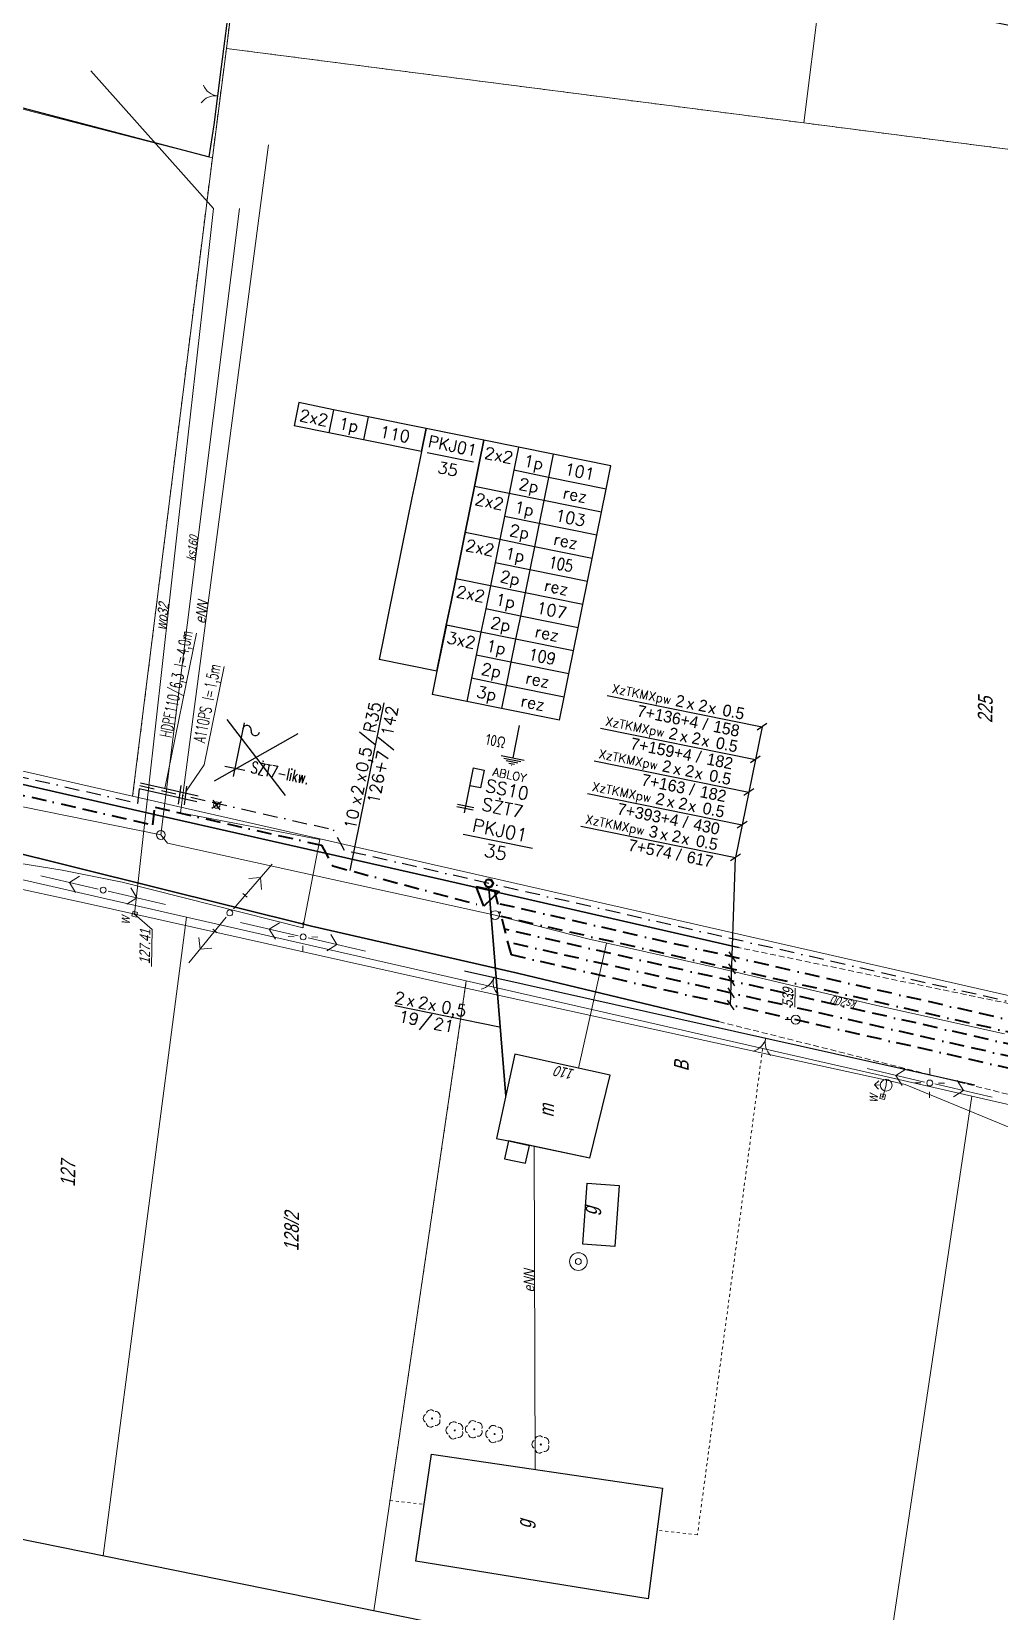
# Model space of a CAD drawing. Header units: millimetres. Extents: x 4848043 to 9699780, y 5827542 to 11659147.
# Drawn here: x 4850053.9 to 4850218.1, y 5829350.4 to 5829618.3 of the extents above; entities that cross this region are included whole.
import ezdxf
from ezdxf.enums import TextEntityAlignment as Align
from ezdxf.lldxf.tags import DXFTag

# ---------------------------------------------------------------- set-up
doc = ezdxf.new("R2010")
doc.units = ezdxf.units.MM
doc.header["$MEASUREMENT"] = 0
for name, pattern in [('0', [0]), ('BORDER', [1.75, 0.5, -0.25, 0.5, -0.25, 0, -0.25]), ('GUZ', [1, 0.5, -0.5]), ('KOJ', [0]), ('KOU', [1.5, 1, -0.5]), ('UPE', [0]), ('UPW', [0])]:
    doc.linetypes.add(name, pattern=pattern)
doc.layers.get('0').update_dxf_attribs({"lineweight": 18})
for name, color, linetype, lineweight in [('EADTD_T_0', 7, '0', 18), ('EBUOA_T_1', 251, '0', 25), ('EBUPP_L_3', 6, '0', 25), ('EDZPD_L_0', 251, '0', 18), ('EDZTD_T_0', 7, '0', 25), ('EUZOU_T_0', 251, '0', 18), ('EUZPU_L_4', 251, 'GUZ', 18), ('SDRPK_L_0', 7, '0', 35), ('SDRPK_L_1', 7, 'KOU', 18), ('SZNPM_T_0', 251, '0', 18), ('SZOPO_T_0', 251, '0', 18), ('SZZPZ_T_0', 251, '0', 15), ('TEL kable doziemne proj.', 32, 'BORDER', 30), ('TEL rury', 6, 'Continuous', 30), ('TEL rury opis', 6, 'Continuous', 20), ('TES kable doziemne proj.', 4, 'BORDER', 40), ('TES kable napow. proj.', 241, 'LIN_NAPOW_PROJ', 35), ('TES zakończenia projektowane', 4, 'Continuous', 40), ('UEEOO_T_0', 251, '0', 18), ('UEEPA_T_2', 251, '0', 18), ('UEEPA_T_6', 250, '0', 18), ('UEEPON_L_0', 14, 'UPE', 18), ('UKKOO_T_2', 7, '0', 18), ('UKKPA_T_4', 251, '0', 18), ('UKKPOR_L_0', 36, '0', 18), ('UTTPA_T_2', 34, '0', 18), ('UWWOA_T_0', 251, '0', 18), ('UWWOO_T_0', 251, '0', 18), ('UWWPA_T_0', 251, '0', 18), ('UWWPO_L_0', 162, 'UPW', 18), ('UZB słupy telefoniczne', 32, 'Continuous', 30)]:
    doc.layers.add(name, color=color, linetype=linetype, lineweight=lineweight)
doc.layers.add('Kanaliza', color=36, linetype='DASHEDX2', lineweight=18, plot=False)
doc.layers.add('RYS layout', color=7, linetype='Continuous', lineweight=30, plot=False)
for name, color, linetype in [('OPIS_KABLA', 30, 'Continuous'), ('OPIS_RURY', 6, 'Continuous'), ('RURY-ISTN', 6, 'Continuous'), ('SZOPO_L_0', 251, 'BGS'), ('TES opisy kabli abon.', 30, 'Continuous'), ('TES opisy kabli rozdz.', 30, 'Continuous'), ('TES opisy zakończeń', 30, 'Continuous'), ('TES rury', 6, 'Continuous'), ('TES słup. PD', 6, 'Continuous'), ('TES zakończenia likwidowane', 9, 'Continuous')]:
    doc.layers.add(name, color=color, linetype=linetype)
doc.styles.add('ROMANS', font='simplex.shx')
doc.styles.add('SIMPLEX', font='simplex.shx', dxfattribs={"width": 0.8, "height": 1.5})
doc.styles.get("Standard").update_dxf_attribs({"font": 'txt', "width": 0.8, "oblique": 15})
doc.linetypes.add('BGS', pattern='A,2.5,[133,ltypeshp.shx,S=0.2,R=0,X=0,Y=0],2.5', length=5)
tags = doc.linetypes.add('DASHEDX2', pattern=[38.1, 25.4, -12.7]).pattern_tags.tags
tags[6:7] = [DXFTag(74, 4), DXFTag(75, 0), DXFTag(340, '0'), DXFTag(46, 1.0), DXFTag(50, 0.0), DXFTag(44, 0.0), DXFTag(45, 0.0)]
tags[4:5] = [DXFTag(74, 4), DXFTag(75, 0), DXFTag(340, '0'), DXFTag(46, 1.0), DXFTag(50, 0.0), DXFTag(44, 0.0), DXFTag(45, 0.0)]
doc.linetypes.add('LIN_NAPOW_PROJ', pattern='A,0.0001,-0.4,[136,l_napow.shx,S=0.1,R=0,X=-0.4,Y=0],-0.2,[137,l_napow.shx,S=0.1,R=0,X=-0.2,Y=0],-0.2', length=0.8001)

# ---------------------------------------------------------------- blocks, each defined once
blk = doc.blocks.new('OSM')
at = {"color": 0}
blk.add_line((0, 0.375), (0, 0.875), dxfattribs=at)
blk.add_circle((0, 0), 0.375, dxfattribs=at)
blk = doc.blocks.new('BGB')
at = {"color": 0}
for centre, start, end in [((-1.5, 0.021), 0, 60.404), ((1.5, 0.021), 120, 180.404)]:
    blk.add_arc(centre, 1.5, start, end, dxfattribs=at)
blk = doc.blocks.new('DLI')
at = {"color": 0}
blk.add_circle((0, 0), 0.045, dxfattribs=at)
for centre, start, end in [((-0.357, 0.116), 102.488, 221.918), ((0, 0.375), 30.487, 149.918), ((0.357, 0.116), -41.514, 77.916), ((-0.22, -0.303), 174.489, 293.916), ((0.22, -0.303), -113.512, 5.915)]:
    blk.add_arc(centre, 0.375, start, end, dxfattribs=at)
blk = doc.blocks.new('PNN')
at = {"color": 0}
for p, q in [((0.4395, 0.01539), (5.4395, 0.01539)), ((2.9395, 0.01539), (2.2324, 0.72249)), ((2.9395, 0.01539), (2.2324, -0.69171))]:
    blk.add_line(p, q, dxfattribs=at)
blk = doc.blocks.new('LAT')
at = {"color": 0}
for p, q in [((-1.24191, 0.008155), (-0.74191, 0.008155)), ((0.00809, 0.758155), (0.00809, 1.258155)), ((0.75809, 0.008155), (1.25809, 0.008155)), ((0.00809, -0.741845), (0.00809, -1.241845))]:
    blk.add_line(p, q, dxfattribs=at)
blk = doc.blocks.new('SLS')
at = {"color": 0}
blk.add_circle((0, 0), 0.25, dxfattribs=at)
blk.add_circle((0, 0), 0.25, dxfattribs=at)
blk = doc.blocks.new('PSN')
at = {"color": 0}
for p, q in [((1.97572, 0.247525), (1.97572, -0.252475)), ((3.97572, -0.002475), (3.26862, 0.704625)), ((0.47572, -0.002475), (5.47572, -0.002475)), ((3.97572, -0.002475), (3.26862, -0.709575))]:
    blk.add_line(p, q, dxfattribs=at)
blk = doc.blocks.new('UKK')
at = {"color": 0}
blk.add_circle((0, 0), 0.375, dxfattribs=at)
blk = doc.blocks.new('ZAS')
at = {"color": 0}
for p, q in [((0.2, 0.2), (-0.2, 0.2)), ((-0.2, 0.2), (-0.2, -0.2)), ((0.2, -0.2), (0.2, 0.2)), ((-0.2, -0.2), (0.2, -0.2))]:
    blk.add_line(p, q, dxfattribs=at)
blk.add_circle((0, 0), 0.045, dxfattribs=at)
blk = doc.blocks.new('HYP')
at = {"color": 0}
for p, q in [((0, 1), (-0.35355, 0.64645)), ((0, 0.5), (0, 1)), ((0, 1), (0.35355, 0.64645))]:
    blk.add_line(p, q, dxfattribs=at)
blk.add_circle((0, 0), 0.5, dxfattribs=at)
blk = doc.blocks.new('STD')
at = {"color": 0}
for radius in [0.75, 0.25]:
    blk.add_circle((0, 0), radius, dxfattribs=at)
blk = doc.blocks.new('TR-SL1')
blk.add_circle((0, 0), 0.5)
blk = doc.blocks.new('KBR-SL1P')
for p, q in [((0, 0), (-1, 1.48)), ((-1, 1.48), (1, 1.48)), ((1, 1.48), (0, 0))]:
    blk.add_line(p, q)
blk.add_circle((0, 1.98), 0.35)
blk = doc.blocks.new('KB-RZP')
at = {"style": 'SIMPLEX'}
for s, p in [('/', (0.5, 0.39)), ('x', (-4.75, 0.25)), ('x', (-2.78, 0.25))]:
    blk.add_text(s, height=1, dxfattribs=at).set_placement(p)
at = {"style": 'SIMPLEX', "flags": 1}
blk.add_attdef('TYP-KAB', text='', height=0.5, dxfattribs=at).set_placement((-8.41, 0.25), align=Align.RIGHT)
at = {"style": 'SIMPLEX'}
for tag, p in [('POJ-KAB', (-5.16, 0.25)), ('DL-KAB', (0.19, -1.25))]:
    blk.add_attdef(tag, text='', height=1, dxfattribs=at).set_placement(p, align=Align.RIGHT)
for tag, p in [('KONS-KAB', (-3.5, 0.25)), ('SR-ZYL', (-0.85, 0.25)), ('SEP', (0.84, -1.25))]:
    blk.add_attdef(tag, text='', height=1, dxfattribs=at).set_placement(p, align=Align.CENTER)
for tag, p in [('NR-KAB', (1.5, 0.25)), ('DL-MON', (1.5, -1.25))]:
    blk.add_attdef(tag, p, '', height=1, dxfattribs=at)
at = {"style": 'SIMPLEX', "flags": 1}
blk.add_attdef('REJ-SZAF', (7.64, 0.25), '', height=0.5, dxfattribs=at)
blk = doc.blocks.new('KB-IWP')
at = {"style": 'SIMPLEX'}
for p in [(-1.22, 0.25), (0.64, 0.25)]:
    blk.add_text('x', height=1, dxfattribs=at).set_placement(p, align=Align.RIGHT)
at = {"style": 'SIMPLEX', "flags": 1}
blk.add_attdef('TYP-KAB', text='', height=0.5, dxfattribs=at).set_placement((-6.02, 0.25), align=Align.RIGHT)
at = {"style": 'SIMPLEX'}
for tag, p in [('POJ-KAB', (-2.13, 0.25)), ('DL-KAB', (-0.62, -1.25))]:
    blk.add_attdef(tag, text='', height=1, dxfattribs=at).set_placement(p, align=Align.RIGHT)
for tag, p in [('KONS-KAB', (-0.52, 0.25)), ('SR-ZYL', (2.12, 0.25)), ('SEP', (-0.02, -1.25))]:
    blk.add_attdef(tag, text='', height=1, dxfattribs=at).set_placement(p, align=Align.CENTER)
at = {"style": 'SIMPLEX', "flags": 1}
blk.add_attdef('REJ-SZAF', (6.39, 0.25), '', height=0.5, dxfattribs=at)
at = {"style": 'SIMPLEX'}
blk.add_attdef('DL-MON', (0.7, -1.25), '', height=1, dxfattribs=at)
blk = doc.blocks.new('OB')
at = {"style": 'ROMANS', "width": 0.6}
blk.add_text('l=', height=2, dxfattribs=at).set_placement((9.86, 0.18))
for tag, p in [('OB_TYP', (8.68, 0.18)), ('OB_SW', (11.54, -2.76))]:
    blk.add_attdef(tag, text='', height=2, dxfattribs=at).set_placement(p, align=Align.RIGHT)
blk.add_attdef('OB_DL', (11.91, 0.18), '', height=2, dxfattribs=at)
blk = doc.blocks.new('KBR-ZP2')
blk.add_line((-4, 2), (4, 2))
at = {"style": 'SIMPLEX'}
for tag, p in [('REJ-SZAF', (0, 2.5)), ('NR-ZAK', (0, 0))]:
    blk.add_attdef(tag, text='', height=1.5, dxfattribs=at).set_placement(p, align=Align.CENTER)
blk = doc.blocks.new('*U124')
for p, q in [((10, 0), (0, 0)), ((0, 0), (0, -4)), ((10, -4), (10, 0)), ((0, -4), (0, -8)), ((9, -4), (1, -4)), ((10, -8), (10, -4)), ((0, -8), (0, -12)), ((10, -12), (10, -8)), ((0, -12), (0, -16)), ((10, -16), (10, -12)), ((0, -16), (0, -20)), ((10, -20), (10, -16)), ((0, -20), (0, -24)), ((10, -24), (10, -20)), ((0, -24), (0, -28)), ((10, -28), (10, -24)), ((0, -28), (0, -32)), ((10, -32), (10, -28)), ((0, -32), (0, -36)), ((10, -36), (10, -32)), ((0, -36), (0, -40)), ((10, -40), (10, -36)), ((10, -40), (0, -40))]:
    blk.add_line(p, q)
at = {"style": 'SIMPLEX'}
for tag, p in [('SZAFA', (5, -2)), ('PUNKT', (5, -6))]:
    blk.add_attdef(tag, text='', height=2, dxfattribs=at).set_placement(p, align=Align.MIDDLE_CENTER)
blk = doc.blocks.new('*U136')
for p, q in [((6, 0), (0, 0)), ((0, 0), (0, -4)), ((6, 0), (6, -4)), ((12, 0), (6, 0)), ((22, 0), (12, 0)), ((12, 0), (12, -4)), ((22, -4), (22, 0)), ((6, -4), (0, -4)), ((12, -4), (6, -4)), ((22, -4), (12, -4))]:
    blk.add_line(p, q)
at = {"style": 'SIMPLEX'}
for s, p in [('2x2', (3, -2)), ('1p', (9, -2))]:
    blk.add_text(s, height=2, dxfattribs=at).set_placement(p, align=Align.MIDDLE_CENTER)
blk.add_attdef('PARA1', text='', height=2, dxfattribs=at).set_placement((17, -2), align=Align.MIDDLE_CENTER)
blk = doc.blocks.new('*U123')
for p, q in [((6, 0), (0, 0)), ((0, 0), (0, -4)), ((6, 0), (6, -4)), ((12, 0), (6, 0)), ((22, 0), (12, 0)), ((12, 0), (12, -4)), ((22, -4), (22, 0)), ((0, -4), (0, -8)), ((6, -4), (6, -8)), ((12, -4), (6, -4)), ((22, -4), (12, -4)), ((12, -4), (12, -8)), ((22, -8), (22, -4)), ((6, -8), (0, -8)), ((12, -8), (6, -8)), ((22, -8), (12, -8))]:
    blk.add_line(p, q)
at = {"style": 'SIMPLEX'}
for s, p in [('2x2', (3, -2)), ('1p', (9, -2)), ('2p', (9, -6))]:
    blk.add_text(s, height=2, dxfattribs=at).set_placement(p, align=Align.MIDDLE_CENTER)
for tag, p in [('PARA1', (17, -2)), ('PARA2', (17, -6))]:
    blk.add_attdef(tag, text='', height=2, dxfattribs=at).set_placement(p, align=Align.MIDDLE_CENTER)
blk = doc.blocks.new('*U125')
for p, q in [((6, 0), (0, 0)), ((0, 0), (0, -8)), ((6, 0), (6, -4)), ((12, 0), (6, 0)), ((22, 0), (12, 0)), ((12, 0), (12, -4)), ((22, -4), (22, 0)), ((6, -4), (6, -8)), ((12, -4), (6, -4)), ((22, -4), (12, -4)), ((12, -4), (12, -8)), ((22, -8), (22, -4)), ((0, -8), (0, -12)), ((6, -8), (6, -12)), ((12, -8), (6, -8)), ((22, -8), (12, -8)), ((12, -8), (12, -12)), ((22, -12), (22, -8)), ((6, -12), (0, -12)), ((12, -12), (6, -12)), ((22, -12), (12, -12))]:
    blk.add_line(p, q)
at = {"style": 'SIMPLEX'}
for s, p in [('3x2', (3, -2)), ('1p', (9, -2)), ('2p', (9, -6)), ('3p', (9, -10))]:
    blk.add_text(s, height=2, dxfattribs=at).set_placement(p, align=Align.MIDDLE_CENTER)
for tag, p in [('PARA1', (17, -2)), ('PARA2', (17, -6)), ('PARA3', (17, -10))]:
    blk.add_attdef(tag, text='', height=2, dxfattribs=at).set_placement(p, align=Align.MIDDLE_CENTER)

msp = doc.modelspace()

# ---------------------------------------------------------------- linework, layer by layer
at = {"layer": 'EBUPP_L_3', "linetype": '0'}
for p, q in [((4850135.92, 5829444.87), (4850132.82, 5829430.6)), ((4850152.1, 5829441.34), (4850135.92, 5829444.87)), ((4850148.63, 5829427.24), (4850152.1, 5829441.34)), ((4850132.82, 5829430.6), (4850134.82, 5829430.17)), ((4850134.82, 5829430.17), (4850134.18, 5829427.12)), ((4850148.63, 5829427.24), (4850134.82, 5829430.17)), ((4850134.82, 5829430.17), (4850138.38, 5829429.42)), ((4850137.73, 5829426.37), (4850138.38, 5829429.42)), ((4850148.63, 5829427.24), (4850138.38, 5829429.42)), ((4850134.18, 5829427.12), (4850137.73, 5829426.37)), ((4850147.43, 5829412.66), (4850148.19, 5829423.01)), ((4850148.19, 5829423.01), (4850153.64, 5829422.59)), ((4850153.64, 5829422.59), (4850152.86, 5829412.26)), ((4850152.86, 5829412.26), (4850147.43, 5829412.66)), ((4850119.12, 5829358.9), (4850121.79, 5829377.05)), ((4850121.79, 5829377.05), (4850160.99, 5829371.29)), ((4850160.99, 5829371.29), (4850158.53, 5829352.49)), ((4850158.53, 5829352.49), (4850119.12, 5829358.9))]:
    msp.add_line(p, q, dxfattribs=at)
at = {"layer": 'EDZPD_L_0', "linetype": '0'}
for p, q in [((4850098.14, 5829705.17), (4850086.98, 5829615.47)), ((4850187.82, 5829625.89), (4850184.93, 5829602.84)), ((4850086.98, 5829615.47), (4850084.59, 5829596.91)), ((4850184.93, 5829602.84), (4850086.98, 5829615.47)), ((4850021.39, 5829613.18), (4850084.59, 5829596.91)), ((4850282.1, 5829590.32), (4850184.93, 5829602.84)), ((4850084.59, 5829596.91), (4850071.07, 5829488.65)), ((4850071.07, 5829488.65), (4850008.04, 5829503.02)), ((4850338.84, 5829427.66), (4850071.07, 5829488.65)), ((4850080.21, 5829468.13), (4850034.13, 5829478.63)), ((4850080.21, 5829468.13), (4850066.05, 5829359.79)), ((4850127.68, 5829457.32), (4850080.21, 5829468.13)), ((4850127.68, 5829457.32), (4850111.99, 5829350.47)), ((4850213.43, 5829437.78), (4850127.68, 5829457.32)), ((4850213.43, 5829437.78), (4850197.81, 5829333.06)), ((4850296.26, 5829418.9), (4850213.43, 5829437.78))]:
    msp.add_line(p, q, dxfattribs=at)
at = {"layer": 'EUZPU_L_4', "linetype": 'GUZ'}
for p, q in [((4850086.98, 5829615.47), (4850098.14, 5829705.17)), ((4850084.59, 5829596.91), (4850086.98, 5829615.47)), ((4850184.93, 5829602.84), (4850086.98, 5829615.47)), ((4850282.1, 5829590.32), (4850184.93, 5829602.84)), ((4850071.07, 5829488.65), (4850084.59, 5829596.91)), ((4850114.72, 5829369.16), (4850127.68, 5829457.32)), ((4850177.96, 5829445.86), (4850166.89, 5829363.36)), ((4850114.72, 5829369.16), (4850120.53, 5829368.51)), ((4850166.89, 5829363.36), (4850160.04, 5829364.13))]:
    msp.add_line(p, q, dxfattribs=at)
at = {"layer": 'Kanaliza', "ltscale": 0.1}
msp.add_line((4850146.71, 5829442.52), (4850151.47, 5829463.74), dxfattribs=at)
at = {"layer": 'OPIS_RURY'}
for p, q in [((4850136.67, 5829500.62), (4850135.56, 5829495.15)), ((4850133.62, 5829495.54), (4850137.5, 5829494.76)), ((4850134.03, 5829495.11), (4850136.95, 5829494.52)), ((4850134.45, 5829494.68), (4850136.4, 5829494.29)), ((4850134.87, 5829494.25), (4850135.84, 5829494.06)), ((4850135.27, 5829493.9), (4850135.34, 5829493.88))]:
    msp.add_line(p, q, dxfattribs=at)
at = {"layer": 'RURY-ISTN'}
for p, q in [((4850128.87, 5829493.43), (4850127.33, 5829485.83)), ((4850128.87, 5829493.43), (4850130.69, 5829493.06)), ((4850130.69, 5829493.06), (4850130.08, 5829490.05)), ((4850130.08, 5829490.05), (4850128.26, 5829490.42)), ((4850128.87, 5829486.25), (4850126.08, 5829486.82)), ((4850128.96, 5829486.69), (4850126.16, 5829487.26))]:
    msp.add_line(p, q, dxfattribs=at)
at = {"layer": 'RYS layout'}
msp.add_lwpolyline([(4850409.84, 5829290.05), (4849812.01, 5829411.31), (4849868.67, 5829690.63), (4850466.49, 5829569.37)], close=True, dxfattribs=at)
at = {"layer": 'SDRPK_L_0', "linetype": 'KOJ'}
for p, q in [((4850076.27, 5829485.22), (4850042.4, 5829492.93)), ((4850123.98, 5829474.37), (4850076.27, 5829485.22)), ((4850101.4, 5829466.61), (4850047.63, 5829479.95)), ((4850173.85, 5829462.98), (4850123.98, 5829474.37)), ((4850136.36, 5829458.62), (4850101.4, 5829466.61)), ((4850170.54, 5829450.41), (4850136.36, 5829458.62))]:
    msp.add_line(p, q, dxfattribs=at)
at = {"layer": 'SDRPK_L_1', "linetype": 'KOU'}
for p, q in [((4850253.65, 5829446.43), (4850173.85, 5829462.98)), ((4850170.54, 5829450.41), (4850248.39, 5829430.82))]:
    msp.add_line(p, q, dxfattribs=at)
at = {"layer": 'SZOPO_L_0', "linetype": 'BGS'}
for p, q in [((4850086.12, 5829612.34), (4850090.06, 5829642.4)), ((4850021.05, 5829613.61), (4850084.05, 5829597.06)), ((4850084.9, 5829602.5), (4850086.12, 5829612.34)), ((4850084.05, 5829597.06), (4850084.9, 5829602.5)), ((4850127.35, 5829459.04), (4850178.48, 5829447.61)), ((4850178.48, 5829447.61), (4850213.96, 5829439.68))]:
    msp.add_line(p, q, dxfattribs=at)
at = {"layer": 'TEL kable doziemne proj.', "linetype": 'ByBlock'}
for p, q in [((4850086.14, 5829487.71), (4850084.51, 5829486.56)), ((4850085.9, 5829486.32), (4850084.75, 5829487.96))]:
    msp.add_line(p, q, dxfattribs=at)
at = {"layer": 'TEL kable doziemne proj.', "ltscale": 5}
for points in [[(4849879.32, 5829531.3), (4849943.61, 5829516.65), (4850007.81, 5829502.05), (4850071.93, 5829487.43), (4850072.3, 5829490.43), (4850105.14, 5829482.95)], [(4850913.16, 5829295.85), (4850781.49, 5829325.85), (4850747.69, 5829333.53), (4850704.21, 5829343.43), (4850469.65, 5829396.87), (4850443.31, 5829402.86), (4850419.92, 5829408.2), (4850365.92, 5829420.48), (4850338.62, 5829426.69), (4850107.01, 5829479.44), (4850105.14, 5829482.95)]]:
    msp.add_lwpolyline(points, dxfattribs=at)
at = {"layer": 'TEL rury'}
for p, q in [((4850072.41, 5829490.91), (4850082.16, 5829488.69)), ((4850078.87, 5829487.29), (4850079.29, 5829490.48)), ((4850079.86, 5829487.16), (4850080.28, 5829490.35)), ((4850072.19, 5829489.94), (4850081.94, 5829487.72))]:
    msp.add_line(p, q, dxfattribs=at)
at = {"layer": 'TEL rury opis'}
for p, q in [((4850076.53, 5829489.97), (4850081.88, 5829516.32)), ((4850083.23, 5829493.97), (4850086.61, 5829510.63)), ((4850080.17, 5829489.49), (4850083.23, 5829493.97))]:
    msp.add_line(p, q, dxfattribs=at)
at = {"layer": 'TES kable doziemne proj.', "ltscale": 5}
for points in [[(4849988.22, 5829503.43), (4850007.15, 5829499.12), (4850074.49, 5829483.77), (4850074.87, 5829486.76), (4850103.13, 5829480.33), (4850105.01, 5829476.82), (4850105.01, 5829476.82), (4850130.66, 5829470)], [(4851249.18, 5829216.24), (4851154.39, 5829237.84), (4851083.11, 5829254.08), (4851033.64, 5829265.34), (4850912.49, 5829292.93), (4850880.58, 5829300.2), (4850875.45, 5829299.32), (4850780.38, 5829320.97), (4850746.58, 5829328.66), (4850703.1, 5829338.56), (4850468.54, 5829391.99), (4850454.73, 5829395.13), (4850449.6, 5829394.25), (4850441.76, 5829396.03), (4850428.31, 5829399.1), (4850423.19, 5829398.22), (4850386.41, 5829406.59), (4850381.27, 5829405.71), (4850363.48, 5829409.76), (4850336.18, 5829415.96), (4850135.32, 5829461.71), (4850132.2, 5829473.69)], [(4850386.69, 5829431.93), (4850382.52, 5829413.63), (4850365.25, 5829417.56), (4850337.96, 5829423.76), (4850133.05, 5829470.43)], [(4850426.4, 5829426.55), (4850423.56, 5829404.29), (4850387.21, 5829412.56), (4850382.08, 5829411.68), (4850364.81, 5829415.61), (4850337.51, 5829421.81), (4850133.62, 5829468.25)], [(4850423.26, 5829402.31), (4850386.9, 5829410.58), (4850381.77, 5829409.7), (4850364.36, 5829413.66), (4850337.07, 5829419.86), (4850134.18, 5829466.07)], [(4850879.2, 5829320.32), (4850875.8, 5829301.29), (4850780.83, 5829322.92), (4850747.02, 5829330.61), (4850703.55, 5829340.51), (4850468.98, 5829393.94), (4850455.03, 5829397.12), (4850449.89, 5829396.23), (4850442.2, 5829397.98), (4850428.36, 5829401.14), (4850423.25, 5829400.26), (4850387.02, 5829408.5), (4850381.88, 5829407.62), (4850363.92, 5829411.71), (4850336.63, 5829417.91), (4850134.75, 5829463.89)]]:
    msp.add_lwpolyline(points, dxfattribs=at)
at = {"layer": 'TES kable napow. proj.', "ltscale": 5}
msp.add_line((4850131.51, 5829473.17), (4850134.37, 5829437.74), dxfattribs=at)
at = {"layer": 'TES opisy kabli rozdz.'}
for p, q in [((4850108, 5829476.03), (4850113.77, 5829504.5)), ((4850151.6, 5829505.73), (4850177.85, 5829500.41)), ((4850178.68, 5829500.96), (4850177.02, 5829499.85)), ((4850150.47, 5829500.19), (4850176.73, 5829494.87)), ((4850177.85, 5829500.41), (4850173.36, 5829478.25)), ((4850177.56, 5829495.42), (4850175.89, 5829494.31)), ((4850149.35, 5829494.65), (4850175.6, 5829489.33)), ((4850148.22, 5829489.11), (4850174.48, 5829483.79)), ((4850176.44, 5829489.88), (4850174.77, 5829488.77)), ((4850176.44, 5829489.88), (4850174.77, 5829488.77)), ((4850147.1, 5829483.57), (4850173.36, 5829478.25)), ((4850175.31, 5829484.34), (4850173.65, 5829483.24)), ((4850175.31, 5829484.34), (4850173.65, 5829483.24)), ((4850172.51, 5829453.24), (4850173.36, 5829478.25)), ((4850174.19, 5829478.8), (4850172.52, 5829477.7)), ((4850172.24, 5829462.22), (4850173.34, 5829460.55)), ((4850172.1, 5829458.15), (4850173.2, 5829456.48)), ((4850172.17, 5829460.18), (4850173.27, 5829458.51)), ((4850172.03, 5829456.11), (4850173.14, 5829454.44)), ((4850133.29, 5829449.46), (4850115.53, 5829453.06)), ((4850171.96, 5829454.07), (4850173.07, 5829452.41))]:
    msp.add_line(p, q, dxfattribs=at)
at = {"layer": 'TES rury', "linetype": 'Continuous'}
for p, q in [((4850087.03, 5829501.64), (4850096.97, 5829488.77)), ((4850099.08, 5829499.2), (4850084.91, 5829491.21))]:
    msp.add_line(p, q, dxfattribs=at)
at = {"layer": 'TES zakończenia likwidowane', "color": 0, "linetype": 'Continuous'}
for p, q in [((4850089.97, 5829501.08), (4850088.12, 5829491.96)), ((4850090.08, 5829493), (4850086.73, 5829493.68))]:
    msp.add_line(p, q, dxfattribs=at)
for centre, start, end in [((4850090.47, 5829499.92), 348.5339, 168.5339), ((4850091.89, 5829499.64), 168.5339, 348.5339)]:
    msp.add_arc(centre, 0.721, start, end, dxfattribs=at)
at = {"layer": 'UEEPON_L_0', "linetype": 'UPE'}
for p, q in [((4850094.11, 5829599.14), (4850079.18, 5829485.81)), ((4850079.18, 5829485.81), (4850102.8, 5829481.27)), ((4850102.8, 5829481.27), (4850099.94, 5829466.29)), ((4850059.1, 5829476.11), (4850044.9, 5829478.36)), ((4850069.31, 5829474.06), (4850059.1, 5829476.11)), ((4850099.94, 5829466.29), (4850069.31, 5829474.06)), ((4850139.18, 5829429.25), (4850139.34, 5829374.44))]:
    msp.add_line(p, q, dxfattribs=at)
at = {"layer": 'UKKPOR_L_0', "linetype": '0'}
for p, q in [((4850075.85, 5829482.07), (4850089.19, 5829588.35)), ((4850075.85, 5829482.07), (4850032.48, 5829490.9)), ((4850077.01, 5829480.67), (4850075.85, 5829482.07)), ((4850132.56, 5829468.47), (4850077.01, 5829480.67)), ((4850148.29, 5829464.45), (4850132.56, 5829468.47)), ((4850171.26, 5829459.3), (4850148.29, 5829464.45)), ((4850197.3, 5829453.13), (4850171.26, 5829459.3)), ((4850219.01, 5829448.35), (4850197.3, 5829453.13))]:
    msp.add_line(p, q, dxfattribs=at)
at = {"layer": 'UWWOA_T_0'}
for q in [(4850071.41, 5829468.64), (4850074.27, 5829459.73)]:
    msp.add_line((4850074.39, 5829466.05, 2), q, dxfattribs=at)
at = {"layer": 'UWWPO_L_0', "linetype": 'UPW'}
for p, q in [((4850084.79, 5829588.3), (4850063.95, 5829611.7)), ((4850082.84, 5829570.96), (4850084.79, 5829588.3)), ((4850078.53, 5829532.41), (4850082.84, 5829570.96)), ((4850071.41, 5829468.64), (4850078.53, 5829532.41)), ((4850063.36, 5829470.45), (4850004.62, 5829483.12)), ((4850124.57, 5829456.75), (4850063.36, 5829470.45)), ((4850168.15, 5829447.21), (4850124.57, 5829456.75)), ((4850168.15, 5829447.21), (4850198.95, 5829440.46)), ((4850198.92, 5829439.62), (4850198.32, 5829437.67)), ((4850198.95, 5829440.46), (4850198.92, 5829439.62)), ((4850202.16, 5829439.75), (4850198.95, 5829440.46)), ((4850203.65, 5829439.14), (4850202.16, 5829439.75)), ((4850245.03, 5829422.04), (4850203.65, 5829439.14))]:
    msp.add_line(p, q, dxfattribs=at)

# ---------------------------------------------------------------- block references
at = {"layer": 'SZNPM_T_0', "xscale": 2, "yscale": 2, "zscale": 2, "rotation": 88.97723720235952}
msp.add_blockref('OSM', (4850183.55, 5829450.74), dxfattribs=at)
at = {"layer": 'SZOPO_T_0'}
for p, xscale, yscale, zscale, rotation in [((4850085.51, 5829607.41), 2.000000000169911, 2.000000000169911, 2.000000000169911, 82.95723719410694), ((4850132.39, 5829458.01), 1.999999999718812, 1.999999999718812, 1.999999999718812, 162.7772372043723), ((4850178.48, 5829447.61), 1.999999999863233, 1.999999999863233, 1.999999999863233, 166.347237193117)]:
    msp.add_blockref('BGB', p, dxfattribs=dict(at, xscale=xscale, yscale=yscale, zscale=zscale, rotation=rotation))
at = {"layer": 'SZZPZ_T_0', "xscale": 2, "yscale": 2, "zscale": 2, "rotation": 88.97723720235952}
for p in [(4850121.87, 5829383.09), (4850129.02, 5829381.26), (4850125.72, 5829381.06), (4850132.47, 5829380.44), (4850140.32, 5829378.68)]:
    msp.add_blockref('DLI', p, dxfattribs=at)
at = {"layer": 'TEL rury opis', "rotation": 78.53388412801621}
for p, values in [((4850078.26, 5829500.76), {'OB_TYP': 'HDPE110/6,3', 'OB_DL': '4,0m'}), ((4850083, 5829495.06), {'OB_TYP': 'A110PS', 'OB_DL': '1,5m'})]:
    msp.add_blockref('OB', p, dxfattribs=at).add_auto_attribs(values)
at = {"layer": 'TES opisy kabli abon.', "linetype": 'Continuous', "xscale": 1.999999999546577, "yscale": 1.999999999546577, "zscale": 1.999999999546577, "rotation": 348.5338841265313}
msp.add_blockref('KB-IWP', (4850121.11, 5829451.93), dxfattribs=at).add_auto_attribs({'POJ-KAB': '2', 'KONS-KAB': '2', 'DL-KAB': '19', 'DL-MON': '21', 'SR-ZYL': '0,5', 'SEP': '/'})
at = {"layer": 'TES opisy kabli rozdz.', "xscale": 1.999999999883584, "yscale": 1.999999999883584, "zscale": 1.999999999883584, "rotation": 78.53388412829946}
msp.add_blockref('KB-RZP', (4850112.1, 5829496.26), dxfattribs=at).add_auto_attribs({'POJ-KAB': '10', 'KONS-KAB': '2', 'SR-ZYL': '0,5', 'NR-KAB': 'R35', 'DL-KAB': '126+7', 'DL-MON': '142', 'SEP': '/'})
at = {"layer": 'TES opisy kabli rozdz.'}
ref = msp.add_blockref('KB-IWP', (4850168.57, 5829502.31), dxfattribs=dict(at, xscale=2, yscale=2, zscale=2, rotation=348.5338841265313))
ref.add_attrib('POJ-KAB', '2', dxfattribs={"layer": '0', "height": 2, "rotation": 348.5339}).set_placement((4850164.49, 5829503.65), align=Align.RIGHT)
ref.add_attrib('KONS-KAB', '2', dxfattribs={"layer": '0', "height": 2, "rotation": 348.5339}).set_placement((4850167.65, 5829503.01), align=Align.CENTER)
ref.add_attrib('SR-ZYL', '0.5', dxfattribs={"layer": '0', "height": 2, "rotation": 348.5339}).set_placement((4850172.82, 5829501.96), align=Align.CENTER)
ref.add_attrib('DL-KAB', '7+136+4', dxfattribs={"layer": '0', "height": 2, "rotation": 348.5339}).set_placement((4850166.86, 5829500.1), align=Align.RIGHT)
ref.add_attrib('DL-MON', '158', (4850169.44, 5829499.58), dxfattribs={"layer": '0', "height": 2, "rotation": 348.5339})
ref.add_attrib('SEP', '/', dxfattribs={"layer": '0', "height": 2, "rotation": 348.5339}).set_placement((4850168.03, 5829499.87), align=Align.CENTER)
ref = msp.add_blockref('KB-IWP', (4850167.45, 5829496.77), dxfattribs=dict(at, xscale=2, yscale=2, zscale=2, rotation=348.5338841265313))
ref.add_attrib('POJ-KAB', '2', dxfattribs={"layer": '0', "height": 2, "rotation": 348.5339}).set_placement((4850163.36, 5829498.11), align=Align.RIGHT)
ref.add_attrib('KONS-KAB', '2', dxfattribs={"layer": '0', "height": 2, "rotation": 348.5339}).set_placement((4850166.53, 5829497.47), align=Align.CENTER)
ref.add_attrib('SR-ZYL', '0.5', dxfattribs={"layer": '0', "height": 2, "rotation": 348.5339}).set_placement((4850171.69, 5829496.42), align=Align.CENTER)
ref.add_attrib('DL-KAB', '7+159+4', dxfattribs={"layer": '0', "height": 2, "rotation": 348.5339}).set_placement((4850165.74, 5829494.56), align=Align.RIGHT)
ref.add_attrib('DL-MON', '182', (4850168.32, 5829494.04), dxfattribs={"layer": '0', "height": 2, "rotation": 348.5339})
ref.add_attrib('SEP', '/', dxfattribs={"layer": '0', "height": 2, "rotation": 348.5339}).set_placement((4850166.91, 5829494.33), align=Align.CENTER)
ref = msp.add_blockref('KB-IWP', (4850166.32, 5829491.23), dxfattribs=dict(at, xscale=2, yscale=2, zscale=2, rotation=348.5338841265313))
ref.add_attrib('POJ-KAB', '2', dxfattribs={"layer": '0', "height": 2, "rotation": 348.5339}).set_placement((4850162.24, 5829492.57), align=Align.RIGHT)
ref.add_attrib('KONS-KAB', '2', dxfattribs={"layer": '0', "height": 2, "rotation": 348.5339}).set_placement((4850165.4, 5829491.93), align=Align.CENTER)
ref.add_attrib('SR-ZYL', '0.5', dxfattribs={"layer": '0', "height": 2, "rotation": 348.5339}).set_placement((4850170.57, 5829490.88), align=Align.CENTER)
ref.add_attrib('DL-KAB', '7+163', dxfattribs={"layer": '0', "height": 2, "rotation": 348.5339}).set_placement((4850164.61, 5829489.02), align=Align.RIGHT)
ref.add_attrib('DL-MON', '182', (4850167.19, 5829488.5), dxfattribs={"layer": '0', "height": 2, "rotation": 348.5339})
ref.add_attrib('SEP', '/', dxfattribs={"layer": '0', "height": 2, "rotation": 348.5339}).set_placement((4850165.78, 5829488.79), align=Align.CENTER)
ref = msp.add_blockref('KB-IWP', (4850165.2, 5829485.69), dxfattribs=dict(at, xscale=2, yscale=2, zscale=2, rotation=348.5338841265313))
ref.add_attrib('POJ-KAB', '2', dxfattribs={"layer": '0', "height": 2, "rotation": 348.5339}).set_placement((4850161.12, 5829487.03), align=Align.RIGHT)
ref.add_attrib('KONS-KAB', '2', dxfattribs={"layer": '0', "height": 2, "rotation": 348.5339}).set_placement((4850164.28, 5829486.39), align=Align.CENTER)
ref.add_attrib('SR-ZYL', '0.5', dxfattribs={"layer": '0', "height": 2, "rotation": 348.5339}).set_placement((4850169.45, 5829485.34), align=Align.CENTER)
ref.add_attrib('DL-KAB', '7+393+4', dxfattribs={"layer": '0', "height": 2, "rotation": 348.5339}).set_placement((4850163.49, 5829483.48), align=Align.RIGHT)
ref.add_attrib('DL-MON', '430', (4850166.07, 5829482.96), dxfattribs={"layer": '0', "height": 2, "rotation": 348.5339})
ref.add_attrib('SEP', '/', dxfattribs={"layer": '0', "height": 2, "rotation": 348.5339}).set_placement((4850164.66, 5829483.25), align=Align.CENTER)
ref = msp.add_blockref('KB-IWP', (4850164.07, 5829480.15), dxfattribs=dict(at, xscale=2, yscale=2, zscale=2, rotation=348.5338841265313))
ref.add_attrib('POJ-KAB', '3', dxfattribs={"layer": '0', "height": 2, "rotation": 348.5339}).set_placement((4850159.99, 5829481.49), align=Align.RIGHT)
ref.add_attrib('KONS-KAB', '2', dxfattribs={"layer": '0', "height": 2, "rotation": 348.5339}).set_placement((4850163.16, 5829480.85), align=Align.CENTER)
ref.add_attrib('SR-ZYL', '0.5', dxfattribs={"layer": '0', "height": 2, "rotation": 348.5339}).set_placement((4850168.32, 5829479.8), align=Align.CENTER)
ref.add_attrib('DL-KAB', '7+574', dxfattribs={"layer": '0', "height": 2, "rotation": 348.5339}).set_placement((4850162.37, 5829477.94), align=Align.RIGHT)
ref.add_attrib('DL-MON', '617', (4850164.94, 5829477.42), dxfattribs={"layer": '0', "height": 2, "rotation": 348.5339})
ref.add_attrib('SEP', '/', dxfattribs={"layer": '0', "height": 2, "rotation": 348.5339}).set_placement((4850163.53, 5829477.71), align=Align.CENTER)
at = {"layer": 'TES opisy zakończeń', "xscale": 1.499999999878156, "yscale": 1.499999999878156, "zscale": 1.499999999878156, "rotation": 348.5338841264513}
msp.add_blockref('KBR-ZP2', (4850132.43, 5829478.08), dxfattribs=at).add_auto_attribs({'REJ-SZAF': 'PKJ01', 'NR-ZAK': '35'})
at = {"layer": 'TES słup. PD', "rotation": 348.5338841365506}
for name, p, values in [('*U136', (4850099.29, 5829555.39), {'PARA1': '110'}), ('*U124', (4850120.85, 5829551.02), {'SZAFA': 'PKJ01', 'PUNKT': '35'}), ('*U123', (4850130.65, 5829549.03), {'PARA1': '101', 'PARA2': 'rez'}), ('*U123', (4850129.06, 5829541.19), {'PARA1': '103', 'PARA2': 'rez'}), ('*U123', (4850125.88, 5829525.51), {'PARA1': '107', 'PARA2': 'rez'})]:
    msp.add_blockref(name, p, dxfattribs=at).add_auto_attribs(values)
at = {"layer": 'TES słup. PD'}
ref = msp.add_blockref('*U123', (4850127.47, 5829533.35), dxfattribs=dict(at, rotation=348.5338841365506))
ref.add_attrib('PARA1', '105', dxfattribs={"layer": '0', "height": 2, "rotation": 348.5339, "style": 'SIMPLEX', "width": 0.8}).set_placement((4850143.73, 5829528.01), align=Align.MIDDLE_CENTER)
ref.add_attrib('PARA2', 'rez', dxfattribs={"layer": '0', "height": 2, "rotation": 348.5339, "style": 'SIMPLEX'}).set_placement((4850142.94, 5829524.09), align=Align.MIDDLE_CENTER)
ref = msp.add_blockref('*U125', (4850124.29, 5829517.67), dxfattribs=dict(at, rotation=348.5338841289874))
ref.add_attrib('PARA1', '109', dxfattribs={"layer": '0', "height": 2, "rotation": 348.5339, "style": 'SIMPLEX', "width": 0.9}).set_placement((4850140.55, 5829512.33), align=Align.MIDDLE_CENTER)
ref.add_attrib('PARA2', 'rez', dxfattribs={"layer": '0', "height": 2, "rotation": 348.5339, "style": 'SIMPLEX'}).set_placement((4850139.76, 5829508.41), align=Align.MIDDLE_CENTER)
ref.add_attrib('PARA3', 'rez', dxfattribs={"layer": '0', "height": 2, "rotation": 348.5339, "style": 'SIMPLEX'}).set_placement((4850138.96, 5829504.49), align=Align.MIDDLE_CENTER)
at = {"layer": 'TES zakończenia projektowane', "xscale": 1.99999999999999, "yscale": 1.99999999999999, "zscale": 1.99999999999999, "rotation": 347.4499448680795}
msp.add_blockref('KBR-SL1P', (4850130.66, 5829470), dxfattribs=at)
at = {"layer": 'UEEPA_T_2'}
for name, p, xscale, yscale, zscale, rotation in [('PNN', (4850066.07, 5829472.72), 2.000000000243871, 2.000000000243871, 2.000000000243871, 166.9272372014974), ('PNN', (4850066.07, 5829472.72), 2.000000000413602, 2.000000000413602, 2.000000000413602, 346.8272371935035), ('SLS', (4850066.07, 5829472.72), 2, 2, 2, 88.97723720235952), ('PNN', (4850099.99, 5829464.77), 2.000000000413602, 2.000000000413602, 2.000000000413602, 166.8272371935036), ('LAT', (4850099.99, 5829464.77), 2, 2, 2, 88.97723720235952), ('PNN', (4850099.99, 5829464.77), 1.999999999762812, 1.999999999762812, 1.999999999762812, 346.8772372050836), ('SLS', (4850099.99, 5829464.77), 2, 2, 2, 88.97723720235952), ('PNN', (4850206.3, 5829439.99), 1.999999999762812, 1.999999999762812, 1.999999999762812, 166.8772372050836), ('LAT', (4850206.3, 5829439.99), 2, 2, 2, 88.97723720235952), ('SLS', (4850206.3, 5829439.99), 2, 2, 2, 88.97723720235952), ('PNN', (4850206.3, 5829439.99), 1.999999999699106, 1.999999999699106, 1.999999999699106, 347.1872371941096)]:
    msp.add_blockref(name, p, dxfattribs=dict(at, xscale=xscale, yscale=yscale, zscale=zscale, rotation=rotation))
at = {"layer": 'UEEPA_T_6'}
for name, xscale, yscale, zscale, rotation in [('PSN', 2.000000000101307, 2.000000000101307, 2.000000000101307, 48.93723718799855), ('PSN', 2.000000000219665, 2.000000000219665, 2.000000000219665, 230.8572372153881), ('SLS', 2, 2, 2, 88.97723720235952)]:
    msp.add_blockref(name, (4850087.54, 5829468.84), dxfattribs=dict(at, xscale=xscale, yscale=yscale, zscale=zscale, rotation=rotation))
at = {"layer": 'UKKPA_T_4', "xscale": 2, "yscale": 2, "zscale": 2, "rotation": 88.97723720235952}
for p in [(4850075.85, 5829482.07), (4850132.56, 5829468.47)]:
    msp.add_blockref('UKK', p, dxfattribs=at)
at = {"layer": 'UTTPA_T_2', "xscale": 2.2, "yscale": 2.2, "zscale": 2, "rotation": 88.97723720235952}
msp.add_blockref('SLS', (4850085.33, 5829487.14), dxfattribs=at)
at = {"layer": 'UWWPA_T_0'}
for name, p, xscale, yscale, zscale, rotation in [('ZAS', (4850071.41, 5829468.64), 1.999999999472217, 1.999999999472217, 1.999999999472217, 72.9772372089864), ('HYP', (4850198.92, 5829439.62), 2, 2, 2, 88.97723720235952), ('ZAS', (4850198.32, 5829437.67), 1.999999999768802, 1.999999999768802, 1.999999999768802, 77.66723720341564), ('STD', (4850146.69, 5829409.71), 2, 2, 2, 88.97723720235952)]:
    msp.add_blockref(name, p, dxfattribs=dict(at, xscale=xscale, yscale=yscale, zscale=zscale, rotation=rotation))
at = {"layer": 'UZB słupy telefoniczne', "xscale": 1.2, "yscale": 1.2, "rotation": 88.97723720235952}
msp.add_blockref('TR-SL1', (4850131.45, 5829473.88), dxfattribs=at)

# ---------------------------------------------------------------- texts
at = {"layer": 'EADTD_T_0', "insert": (4850144.58, 5829442.63), "char_height": 1.8, "attachment_point": 8, "rotation": 167.7391, "line_spacing_factor": 0.82}
msp.add_mtext('110', dxfattribs=at)
at = {"layer": 'EBUOA_T_1', "char_height": 2.48, "attachment_point": 9, "rotation": 88.9772, "line_spacing_factor": 0.82}
for s, insert in [('m', (4850142.55, 5829436.37)), ('g', (4850150.6, 5829419.02)), ('g', (4850139.47, 5829365.89))]:
    msp.add_mtext(s, dxfattribs=dict(at, insert=insert))
at = {"layer": 'EDZTD_T_0', "char_height": 2.48, "attachment_point": 5, "rotation": 88.9772, "line_spacing_factor": 0.82}
for s, insert in [('225', (4850215.73, 5829503.29)), ('127', (4850060.09, 5829424.6)), ('128/2', (4850098.04, 5829414.78))]:
    msp.add_mtext(s, dxfattribs=dict(at, insert=insert))
at = {"layer": 'EUZOU_T_0', "insert": (4850164.17, 5829442.88), "char_height": 2.5, "attachment_point": 5, "rotation": 88.9772, "line_spacing_factor": 0.82}
msp.add_mtext('B', dxfattribs=at)
at = {"layer": 'OPIS_KABLA', "style": 'SIMPLEX'}
msp.add_text('ABLOY', height=1.4, rotation=348.5339, dxfattribs=at).set_placement((4850134.89, 5829491.57), align=Align.CENTER)
at = {"layer": 'OPIS_RURY', "style": 'SIMPLEX', "width": 0.8}
msp.add_text('10Ω', height=1.92, rotation=348.5339, dxfattribs=at).set_placement((4850130.8, 5829497.41))
at = {"layer": 'RURY-ISTN', "style": 'ROMANS'}
for s, p in [('SS10', (4850130.78, 5829489.43)), ('SŻT7', (4850130.14, 5829486.29))]:
    msp.add_text(s, height=2.16, rotation=348.5339, dxfattribs=at).set_placement(p)
at = {"layer": 'SZNPM_T_0', "insert": (4850182.19, 5829452.9), "char_height": 1.8, "attachment_point": 4, "rotation": 88.9772, "line_spacing_factor": 0.82}
msp.add_mtext('{\\L539}\\P', dxfattribs=at)
at = {"layer": 'TES opisy kabli rozdz.', "style": 'SIMPLEX'}
for p in [(4850157.29, 5829505.21), (4850156.17, 5829499.67), (4850155.04, 5829494.13), (4850153.92, 5829488.59), (4850152.79, 5829483.05)]:
    msp.add_text('XzTKMXpw', height=1.5, rotation=348.5339, dxfattribs=at).set_placement(p, align=Align.CENTER)
at = {"layer": 'TES zakończenia likwidowane', "color": 0, "linetype": 'Continuous', "style": 'ROMANS', "width": 0.7}
msp.add_text('SŻT7-likw.', height=2, rotation=348.5339, dxfattribs=at).set_placement((4850090.99, 5829492.62))
at = {"layer": 'UEEOO_T_0', "char_height": 1.8, "attachment_point": 8, "line_spacing_factor": 0.82}
for insert, rotation in [((4850083.65, 5829519.71), 82.5027), ((4850139.25, 5829406.42), 90.1737)]:
    msp.add_mtext('eNN', dxfattribs=dict(at, insert=insert, rotation=rotation))
at = {"layer": 'UKKOO_T_2', "char_height": 1.5, "attachment_point": 8, "line_spacing_factor": 0.82}
for s, insert, rotation in [('ks160', (4850081.94, 5829530.59), 82.8434), ('ks200', (4850192.02, 5829454.39), 166.6561)]:
    msp.add_mtext(s, dxfattribs=dict(at, insert=insert, rotation=rotation))
at = {"layer": 'UWWOA_T_0', "char_height": 1.8, "rotation": 88.9772, "line_spacing_factor": 0.82}
for s, insert, attachment_point in [('w', (4850070.59, 5829468.26), 9), ('127.41', (4850072.29, 5829466.09), 3), ('w', (4850197.51, 5829438.03), 9)]:
    msp.add_mtext(s, dxfattribs=dict(at, insert=insert, attachment_point=attachment_point))
at = {"layer": 'UWWOO_T_0', "insert": (4850077.03, 5829519.01), "char_height": 1.8, "attachment_point": 8, "rotation": 83.6216, "line_spacing_factor": 0.82}
msp.add_mtext('wo32', dxfattribs=at)

doc.saveas('drawing.dxf')
